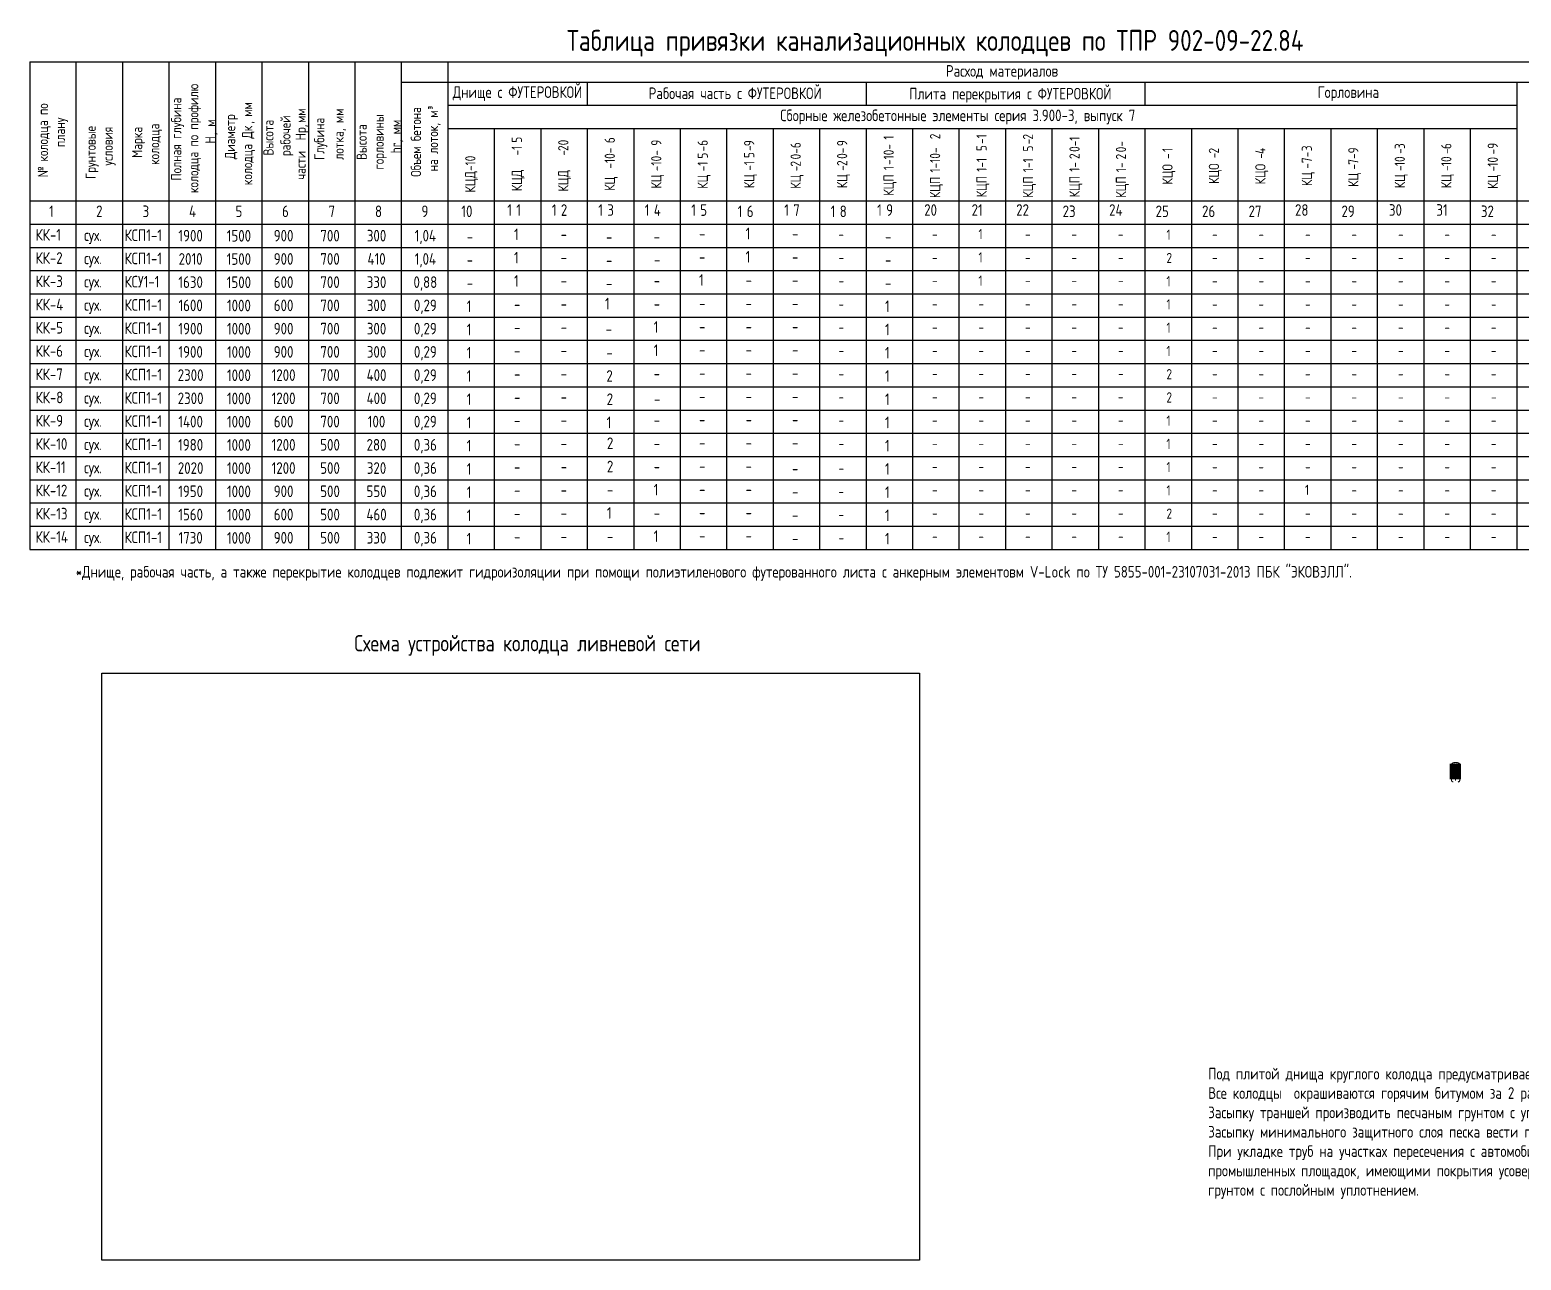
# Model space of a CAD drawing. Header units: millimetres. Extents: x 39361852 to 44659708, y 23030680 to 23754735.
# Drawn here: x 42225934 to 42258023, y 23526931 to 23553402 of the extents above; entities that cross this region are included whole.
import ezdxf
from ezdxf.enums import TextEntityAlignment as Align

# ---------------------------------------------------------------- set-up
doc = ezdxf.new("R2010")
doc.units = ezdxf.units.MM
doc.layers.add('Вода', color=130, linetype='Continuous', lineweight=30)
doc.layers.add('ШРИФТЫ', color=7, linetype='Continuous')
doc.styles.add('GOST 2.304', font='GOST_0.TTF')
doc.styles.get("Standard").update_dxf_attribs({"font": 'arial.ttf'})
picture_1 = doc.add_image_def('image1.png', size_in_pixel=(997, 716))

msp = doc.modelspace()

# ---------------------------------------------------------------- hatches: boundary and pattern name
at = {"layer": 'Вода', "linetype": 'Continuous', "lineweight": 0, "ltscale": 0.5, "true_color": 0xffffff}
h = msp.add_hatch(color=7, dxfattribs=at)
h.dxf.hatch_style = 1
h.paths.add_polyline_path([(42256483.4414, 23537276.5934), (42256730.7394, 23537276.5934), (42256730.7394, 23537615.2316), (42256483.4414, 23537615.2316)])

# ---------------------------------------------------------------- linework, layer by layer
for p, q in [((42225933.9187, 23552713.6423), (42262933.9187, 23552713.6423)), ((42226933.9187, 23542222.4684), (42226933.9187, 23552713.6423)), ((42227933.9187, 23542222.4684), (42227933.9187, 23552713.6423)), ((42228933.9187, 23542222.4684), (42228933.9187, 23552713.6423)), ((42229933.9187, 23542222.4684), (42229933.9187, 23552713.6423)), ((42230933.9187, 23542222.4684), (42230933.9187, 23552713.6423)), ((42231933.9187, 23542222.4684), (42231933.9187, 23552713.6423)), ((42232933.9187, 23542222.4684), (42232933.9187, 23552713.6423)), ((42233933.9187, 23542222.4684), (42233933.9187, 23552713.6423)), ((42234933.9187, 23542222.4684), (42234933.9187, 23552713.6423)), ((42233933.9187, 23552278.5452), (42262933.9187, 23552278.5452)), ((42237933.9187, 23551778.5452), (42237933.9187, 23552278.5452)), ((42243933.9187, 23551778.5452), (42243933.9187, 23552278.5452)), ((42249933.9187, 23551778.5452), (42249933.9187, 23552278.5452)), ((42257933.9187, 23542222.4684), (42257933.9187, 23552278.5452)), ((42226933.9187, 23542222.4684), (42226933.9187, 23551713.6423)), ((42227933.9187, 23542222.4684), (42227933.9187, 23551713.6423)), ((42228933.9187, 23542222.4684), (42228933.9187, 23551713.6423)), ((42229933.9187, 23542222.4684), (42229933.9187, 23551713.6423)), ((42230933.9187, 23542222.4684), (42230933.9187, 23551713.6423)), ((42232933.9187, 23542222.4684), (42232933.9187, 23551713.6423)), ((42233933.9187, 23542222.4684), (42233933.9187, 23551713.6423)), ((42234933.9187, 23551778.5452), (42257933.9187, 23551778.5452)), ((42234933.9187, 23542222.4684), (42234933.9187, 23551713.6423)), ((42234933.9187, 23551278.5452), (42257933.9187, 23551278.5452)), ((42235933.9187, 23542222.4684), (42235933.9187, 23551278.5452)), ((42236933.9187, 23542222.4684), (42236933.9187, 23551278.5452)), ((42237933.9187, 23542222.4684), (42237933.9187, 23551278.5452)), ((42238933.9187, 23542222.4684), (42238933.9187, 23551278.5452)), ((42239933.9187, 23542222.4684), (42239933.9187, 23551278.5452)), ((42240933.9187, 23542222.4684), (42240933.9187, 23551278.5452)), ((42241933.9187, 23542222.4684), (42241933.9187, 23551278.5452)), ((42242933.9187, 23542222.4684), (42242933.9187, 23551278.5452)), ((42243933.9187, 23542222.4684), (42243933.9187, 23551278.5452)), ((42244933.9187, 23542222.4684), (42244933.9187, 23551278.5452)), ((42245933.9187, 23542222.4684), (42245933.9187, 23551278.5452)), ((42246933.9187, 23542222.4684), (42246933.9187, 23551278.5452)), ((42247933.9187, 23542222.4684), (42247933.9187, 23551278.5452)), ((42248933.9187, 23542222.4684), (42248933.9187, 23551278.5452)), ((42249933.9187, 23542222.4684), (42249933.9187, 23551278.5452)), ((42250933.9187, 23542222.4684), (42250933.9187, 23551278.5452)), ((42251933.9187, 23542222.4684), (42251933.9187, 23551278.5452)), ((42252933.9187, 23542222.4684), (42252933.9187, 23551278.5452)), ((42253933.9187, 23542222.4684), (42253933.9187, 23551278.5452)), ((42254933.9187, 23542222.4684), (42254933.9187, 23551278.5452)), ((42255933.9187, 23542222.4684), (42255933.9187, 23551278.5452)), ((42256933.9187, 23542222.4684), (42256933.9187, 23551278.5452)), ((42235933.9187, 23542222.4684), (42235933.9187, 23550278.5452)), ((42236933.9187, 23542222.4684), (42236933.9187, 23550278.5452)), ((42237933.9187, 23542222.4684), (42237933.9187, 23550278.5452)), ((42238933.9187, 23542222.4684), (42238933.9187, 23550278.5452)), ((42239933.9187, 23542222.4684), (42239933.9187, 23550278.5452)), ((42240933.9187, 23542222.4684), (42240933.9187, 23550278.5452)), ((42241933.9187, 23542222.4684), (42241933.9187, 23550278.5452)), ((42242933.9187, 23542222.4684), (42242933.9187, 23550278.5452)), ((42243933.9187, 23542222.4684), (42243933.9187, 23550278.5452)), ((42244933.9187, 23542222.4684), (42244933.9187, 23550278.5452)), ((42245933.9187, 23542222.4684), (42245933.9187, 23550278.5452)), ((42246933.9187, 23542222.4684), (42246933.9187, 23550278.5452)), ((42247933.9187, 23542222.4684), (42247933.9187, 23550278.5452)), ((42248933.9187, 23542222.4684), (42248933.9187, 23550278.5452)), ((42249933.9187, 23542222.4684), (42249933.9187, 23550278.5452)), ((42250933.9187, 23542222.4684), (42250933.9187, 23550278.5452)), ((42251933.9187, 23542222.4684), (42251933.9187, 23550278.5452)), ((42252933.9187, 23542222.4684), (42252933.9187, 23550278.5452)), ((42253933.9187, 23542222.4684), (42253933.9187, 23550278.5452)), ((42254933.9187, 23542222.4684), (42254933.9187, 23550278.5452)), ((42255933.9187, 23542222.4684), (42255933.9187, 23550278.5452)), ((42256933.9187, 23542222.4684), (42256933.9187, 23550278.5452)), ((42225933.9187, 23549722.4684), (42262933.9187, 23549722.4684)), ((42225933.9187, 23549222.4684), (42262933.9187, 23549222.4684)), ((42225933.9187, 23548722.4684), (42262933.9187, 23548722.4684)), ((42225933.9187, 23548222.4684), (42262933.9187, 23548222.4684)), ((42225933.9187, 23547722.4684), (42262933.9187, 23547722.4684)), ((42225933.9187, 23547222.4684), (42262933.9187, 23547222.4684)), ((42225933.9187, 23546722.4684), (42262933.9187, 23546722.4684)), ((42225933.9187, 23546222.4684), (42262933.9187, 23546222.4684)), ((42225933.9187, 23545722.4684), (42262933.9187, 23545722.4684)), ((42225933.9187, 23545222.4684), (42262933.9187, 23545222.4684)), ((42225933.9187, 23544722.4684), (42262933.9187, 23544722.4684)), ((42225933.9187, 23544222.4684), (42262933.9187, 23544222.4684)), ((42225933.9187, 23543722.4684), (42262933.9187, 23543722.4684)), ((42225933.9187, 23543222.4684), (42262933.9187, 23543222.4684)), ((42225933.9187, 23542722.4684), (42262933.9187, 23542722.4684)), ((42225933.9187, 23542222.4684), (42262933.9187, 23542222.4684))]:
    msp.add_line(p, q)
at = {"ltscale": 0.01}
for p, q in [((42225933.9187, 23552713.6423), (42225933.9187, 23544222.4684)), ((42225933.9187, 23551713.6423), (42225933.9187, 23542222.4684))]:
    msp.add_line(p, q, dxfattribs=at)

# ---------------------------------------------------------------- texts
at = {"linetype": 'ByBlock', "style": 'GOST 2.304'}
for s, height, p in [('Таблица привязки канализационных колодцев по ТПР 902-09-22.84', 450, (42237490.1805, 23552949.2036)), ('Расход материалов', 250, (42245643.7196, 23552393.8544)), ('Днище с ФУТЕРОВКОЙ', 250, (42235035.099, 23551936.4518)), ('Рабочая часть с ФУТЕРОВКОЙ', 250, (42239249.5282, 23551911.6749)), ('Плита перекрытия с ФУТЕРОВКОЙ', 250, (42244853.1292, 23551903.3803)), ('Горловина', 250, (42253644.5367, 23551936.4518)), ('Сборные железобетонные элементы серия 3.900-3, выпуск 7  ', 250, (42242081.313, 23551436.4518)), ('*Днище, рабочая часть, а также перекрытие колодцев подлежит гидроизоляции при помощи полиэтиленового футерованного листа с анкерным элементовм V-Lock по ТУ 5855-001-23107031-2013 ПБК "ЭКОВЭЛЛ".', 250, (42226921.9976, 23541617.2027)), ('Схема устройства колодца ливневой сети', 350, (42232916.5308, 23540030.1387))]:
    msp.add_text(s, height=height, dxfattribs=at).set_placement(p)
for s, p in [('колодца по профилю', (42229560.7581, 23549889.455)), ('Полная глубина', (42229194.0914, 23550158.0793)), ('мм', (42230719.4375, 23551532.1538)), ('колодца по', (42226325.1676, 23550567.024)), ('плану', (42226691.8342, 23550877.9724)), ('Диаметр', (42230352.7709, 23550619.4087)), ('рабочей', (42231544.2042, 23550685.0821)), ('мм', (42231870.9265, 23551398.9769)), ('лотка, мм', (42232687.2099, 23550603.8171)), ('горловины', (42233550.7356, 23550396.2985)), ('Объем бетона ', (42234352.7709, 23550240.3753)), ('³', (42234719.4375, 23551684.7419)), ('на лоток, м', (42234719.4375, 23550357.7219)), ('Грунтовые', (42227352.7709, 23550193.1866)), ('условия', (42227719.4375, 23550480.1141)), ('Марка', (42228352.7709, 23550646.1617)), ('колодца', (42228719.4375, 23550495.3046)), ('м', (42229927.4248, 23551317.1397)), ('колодца Дк', (42230719.4375, 23550059.0195)), (', ', (42230719.4375, 23551379.084)), ('Высота', (42231177.5376, 23550699.1349)), ('части  Нр', (42231870.9265, 23550180.3834)), (',', (42231870.9265, 23551304.6912)), ('Глубина', (42232273.0087, 23550603.8171)), ('Высота', (42233184.0689, 23550603.8171)), (' hr, мм', (42233917.4022, 23550632.1029)), ('Н', (42229927.4248, 23550954.4504)), (', ', (42229927.4248, 23551134.854)), ('9', (42239522.5793, 23550907.8943)), ('-6', (42240522.5793, 23550784.6733)), ('9', (42241522.5793, 23550899.4305)), ('-', (42241522.5793, 23550797.084)), ('0-6', (42242522.5793, 23550613.7456)), ('9', (42243522.5793, 23550899.4305)), ('1', (42244522.5793, 23551040.3223)), ('-10-', (42244522.5793, 23550493.7739)), ('2', (42245522.5793, 23551048.7862)), ('-1', (42246522.5793, 23550946.7248)), ('5', (42246522.5793, 23550792.7248)), ('2', (42247522.5793, 23551040.3223)), ('5', (42247522.5793, 23550783.9758)), ('-', (42247522.5793, 23550937.9758)), ('0-1', (42248522.5793, 23550775.7971)), ('0-', (42249522.5793, 23550767.0481)), ('3', (42253521.6789, 23550789.8585)), ('3', (42255521.6789, 23550836.3946)), ('6', (42256521.6789, 23550836.3946)), ('-9', (42257522.5793, 23550721.3373)), ('-10-', (42239522.5793, 23550361.3459)), ('5', (42240522.5793, 23550630.6733)), ('-1', (42240522.5793, 23550357.3991)), ('5', (42241522.5793, 23550643.084)), ('-1', (42241522.5793, 23550369.8098)), ('2', (42242522.5793, 23550459.7456)), ('0-', (42243522.5793, 23550626.1563)), ('2', (42243522.5793, 23550472.1563)), ('1-10-', (42245522.5793, 23550331.31)), ('1-1', (42246522.5793, 23550348.5229)), ('1-1', (42247522.5793, 23550339.7739)), ('2', (42248522.5793, 23550621.7971)), ('1-', (42248522.5793, 23550348.5229)), ('2', (42249522.5793, 23550613.0481)), ('1', (42250522.5793, 23550775.7971)), ('-', (42250522.5793, 23550621.7971)), ('2', (42251521.6789, 23550741.2214)), ('-', (42251521.6789, 23550638.8748)), ('4', (42252521.6789, 23550730.2214)), ('-', (42252521.6789, 23550627.8748)), ('-7-', (42253521.6789, 23550414.2377)), ('7-9', (42254521.6789, 23550499.2214)), ('10', (42255521.6789, 23550470.0481)), ('-', (42255521.6789, 23550734.0481)), ('10', (42256521.6789, 23550470.0481)), ('-', (42256521.6789, 23550734.0481)), ('10', (42257522.5793, 23550457.3373)), ('№', (42226325.1676, 23550229.3403)), ('КЦ', (42239522.5793, 23549987.3459)), ('КЦ', (42240522.5793, 23549983.3991)), ('КЦ', (42241522.5793, 23549995.8098)), ('КЦ', (42242522.5793, 23549983.3991)), ('-', (42242522.5793, 23550357.3991)), ('КЦ', (42243522.5793, 23549995.8098)), ('-', (42243522.5793, 23550369.8098)), ('КЦП', (42244522.5793, 23549833.7739)), ('1', (42244522.5793, 23550383.7739)), ('КЦП', (42245522.5793, 23549781.31)), ('КЦП', (42246522.5793, 23549798.5229)), ('КЦП', (42247522.5793, 23549789.7739)), ('КЦП', (42248522.5793, 23549798.5229)), ('КЦП', (42249522.5793, 23549789.7739)), ('1-', (42249522.5793, 23550339.7739)), ('КЦО', (42250522.5793, 23550071.7971)), ('КЦО', (42251521.6789, 23550088.8748)), ('КЦО', (42252521.6789, 23550077.8748)), ('КЦ', (42253521.6789, 23550040.2377)), ('КЦ', (42254521.6789, 23550022.8748)), ('-', (42254521.6789, 23550396.8748)), ('КЦ', (42255521.6789, 23549993.7016)), ('-', (42255521.6789, 23550367.7016)), ('КЦ', (42256521.6789, 23549993.7016)), ('-', (42256521.6789, 23550367.7016)), ('КЦ', (42257522.5793, 23549980.9908)), ('-', (42257522.5793, 23550354.9908))]:
    msp.add_text(s, height=220, rotation=90, dxfattribs=at).set_placement(p)
at = {"style": 'GOST 2.304'}
for s, p in [('5', (42236522.5793, 23550972.9239)), ('-1', (42236522.5793, 23550699.6497)), ('20', (42237521.6789, 23550795.7934)), ('6', (42238522.5793, 23550962.8943)), ('КЦД-10', (42235520.4753, 23549901.2868)), ('-', (42237521.6789, 23550693.4469)), ('-10-', (42238522.5793, 23550416.3459)), ('КЦД', (42236522.5793, 23549929.6497)), ('КЦД', (42237521.6789, 23549923.4469)), ('КЦ', (42238522.5793, 23549939.6792))]:
    msp.add_text(s, height=220, rotation=90, dxfattribs=at).set_placement(p)
for s, height, p in [('1', 250, (42226349.1933, 23549372.5153)), ('2', 250, (42227360.4809, 23549372.5153)), ('3', 250, (42228360.4809, 23549372.5153)), ('4', 250, (42229360.4809, 23549372.5153)), ('5', 250, (42230360.4809, 23549372.5153)), ('6', 250, (42231360.4809, 23549372.5153)), ('7', 250, (42232360.4809, 23549372.5153)), ('8', 250, (42233360.4809, 23549372.5153)), ('9', 250, (42234360.4809, 23549372.5153)), ('10', 250, (42235219.2995, 23549372.5153)), ('1', 250, (42236207.3339, 23549399.5306)), ('1', 250, (42236401.5699, 23549399.5306)), ('1', 250, (42237165.6672, 23549399.5306)), ('2', 250, (42237359.9032, 23549399.5306)), ('1', 250, (42238165.6672, 23549399.5306)), ('3', 250, (42238359.9032, 23549399.5306)), ('1', 250, (42239165.6672, 23549399.5306)), ('4', 250, (42239359.9032, 23549399.5306)), ('1', 250, (42240165.6672, 23549399.5306)), ('5', 250, (42240359.9032, 23549399.5306)), ('1', 250, (42241165.6672, 23549371.4921)), ('6', 250, (42241359.9032, 23549371.4921)), ('1', 250, (42242165.6672, 23549399.5306)), ('7', 250, (42242359.9032, 23549399.5306)), ('1', 250, (42243165.6672, 23549371.4921)), ('8', 250, (42243359.9032, 23549371.4921)), ('1', 250, (42244165.6672, 23549399.5306)), ('9', 250, (42244359.9032, 23549399.5306)), ('20', 250, (42245177.6329, 23549400.5537)), ('21', 250, (42246198.4662, 23549400.5537)), ('22', 250, (42247156.7995, 23549400.5537)), ('23', 250, (42248156.7995, 23549372.5153)), ('24', 250, (42249156.7995, 23549400.5537)), ('25', 250, (42250156.7995, 23549372.5153)), ('26', 250, (42251156.7995, 23549372.5153)), ('27', 250, (42252156.7995, 23549372.5153)), ('28', 250, (42253156.7995, 23549400.5537)), ('29', 250, (42254156.7995, 23549372.5153)), ('30', 250, (42255177.6329, 23549400.5537)), ('31', 250, (42256198.4662, 23549400.5537)), ('32', 250, (42257156.7995, 23549372.5153)), ('КК-1', 250, (42226056.0239, 23548867.0791)), ('сух.', 250, (42227100.5043, 23548859.4622)), ('КСП1-1', 250, (42227971.2709, 23548858.5618)), ('-', 250, (42235335.3824, 23548829.7774)), ('1', 250, (42236352.9366, 23548875.6151)), ('-', 250, (42237356.3472, 23548881.8557)), ('-', 250, (42238331.3854, 23548823.2011)), ('-', 250, (42239358.3483, 23548827.7023)), ('-', 250, (42240334.1072, 23548894.2316)), ('1', 250, (42241334.1072, 23548894.2316)), ('-', 250, (42242334.1072, 23548894.2316)), ('-', 220, (42243334.1072, 23548894.2316)), ('-', 250, (42244335.3824, 23548829.7774)), ('-', 220, (42245345.9733, 23548896.7208)), ('1', 220, (42246345.9733, 23548896.7208)), ('-', 220, (42247345.9733, 23548896.7208)), ('-', 220, (42248345.9733, 23548896.7208)), ('-', 220, (42249345.9733, 23548896.7208)), ('1', 220, (42250390.7374, 23548883.5736)), ('-', 220, (42251370.9844, 23548893.9161)), ('-', 220, (42252370.9844, 23548893.9161)), ('-', 220, (42253370.9844, 23548893.9161)), ('-', 220, (42254370.9844, 23548893.9161)), ('-', 220, (42255370.9844, 23548893.9161)), ('-', 220, (42256370.9844, 23548893.9161)), ('-', 220, (42257370.9844, 23548893.9161)), ('КК-2', 250, (42226056.0239, 23548367.0791)), ('1', 250, (42236352.9366, 23548375.6151)), ('1', 250, (42241334.1072, 23548394.2316)), ('1', 220, (42246345.9733, 23548396.7208)), ('сух.', 250, (42227100.5043, 23548359.4622)), ('КСП1-1', 250, (42227971.2709, 23548358.5618)), ('-', 250, (42235335.3824, 23548329.7774)), ('-', 250, (42237356.3472, 23548381.8557)), ('-', 250, (42238331.3854, 23548323.2011)), ('-', 250, (42239363.8274, 23548334.2196)), ('-', 250, (42240334.1072, 23548394.2316)), ('-', 250, (42242334.1072, 23548394.2316)), ('-', 220, (42243334.1072, 23548394.2316)), ('-', 250, (42244335.3824, 23548329.7774)), ('-', 220, (42245345.9733, 23548396.7208)), ('-', 220, (42247345.9733, 23548396.7208)), ('-', 220, (42248345.9733, 23548396.7208)), ('-', 220, (42249345.9733, 23548396.7208)), ('2', 220, (42250390.7374, 23548383.5736)), ('-', 220, (42251370.9844, 23548393.9161)), ('-', 220, (42252370.9844, 23548393.9161)), ('-', 220, (42253370.9844, 23548393.9161)), ('-', 220, (42254370.9844, 23548393.9161)), ('-', 220, (42255370.9844, 23548393.9161)), ('-', 220, (42256370.9844, 23548393.9161)), ('-', 220, (42257370.9844, 23548393.9161)), ('КК-3', 250, (42226056.0239, 23547867.0791)), ('сух.', 250, (42227100.5043, 23547859.4622)), ('КСУ1-1', 250, (42227971.2709, 23547858.5618)), ('1', 250, (42236352.9366, 23547875.6151)), ('-', 250, (42237356.3472, 23547881.8557)), ('-', 250, (42239358.3483, 23547883.5736)), ('1', 250, (42240334.1072, 23547894.2316)), ('-', 250, (42241334.1072, 23547894.2316)), ('-', 250, (42242334.1072, 23547894.2316)), ('-', 220, (42243334.1072, 23547894.2316)), ('-', 220, (42245345.9733, 23547896.7208)), ('1', 220, (42246345.9733, 23547896.7208)), ('-', 220, (42247345.9733, 23547896.7208)), ('-', 220, (42248345.9733, 23547896.7208)), ('-', 220, (42249345.9733, 23547896.7208)), ('1', 220, (42250390.7374, 23547883.5736)), ('-', 220, (42251370.9844, 23547893.9161)), ('-', 220, (42252370.9844, 23547893.9161)), ('-', 220, (42253370.9844, 23547893.9161)), ('-', 220, (42254370.9844, 23547893.9161)), ('-', 220, (42255370.9844, 23547893.9161)), ('-', 220, (42256370.9844, 23547893.9161)), ('-', 220, (42257370.9844, 23547893.9161)), ('-', 250, (42235335.3824, 23547829.7774)), ('-', 250, (42238331.3854, 23547823.2011)), ('-', 250, (42244335.3824, 23547829.7774)), ('КК-4', 250, (42226056.0239, 23547367.0791)), ('сух.', 250, (42227100.5043, 23547359.4622)), ('КСП1-1', 250, (42227971.2709, 23547358.5618)), ('1', 250, (42235335.3824, 23547329.7774)), ('-', 250, (42236352.9366, 23547375.6151)), ('-', 250, (42237356.3472, 23547381.8557)), ('1', 250, (42238309.749, 23547386.3382)), ('-', 250, (42239358.3483, 23547383.5736)), ('-', 250, (42240334.1072, 23547394.2316)), ('-', 250, (42241334.1072, 23547394.2316)), ('-', 250, (42242334.1072, 23547394.2316)), ('-', 220, (42243334.1072, 23547394.2316)), ('1', 250, (42244335.3824, 23547329.7774)), ('-', 220, (42245345.9733, 23547396.7208)), ('-', 220, (42246345.9733, 23547396.7208)), ('-', 220, (42247345.9733, 23547396.7208)), ('-', 220, (42248345.9733, 23547396.7208)), ('-', 220, (42249345.9733, 23547396.7208)), ('1', 220, (42250390.7374, 23547383.5736)), ('-', 220, (42251370.9844, 23547393.9161)), ('-', 220, (42252370.9844, 23547393.9161)), ('-', 220, (42253370.9844, 23547393.9161)), ('-', 220, (42254370.9844, 23547393.9161)), ('-', 220, (42255370.9844, 23547393.9161)), ('-', 220, (42256370.9844, 23547393.9161)), ('-', 220, (42257370.9844, 23547393.9161)), ('КК-5', 250, (42226056.0239, 23546867.0791)), ('сух.', 250, (42227100.5043, 23546859.4622)), ('КСП1-1', 250, (42227971.2709, 23546858.5618)), ('1', 250, (42235335.3824, 23546829.7774)), ('1', 250, (42239358.3483, 23546883.5736)), ('1', 250, (42244335.3824, 23546829.7774)), ('1', 220, (42250390.7374, 23546883.5736)), ('-', 250, (42236352.9366, 23546875.6151)), ('-', 250, (42237356.3472, 23546881.8557)), ('-', 250, (42238324.8045, 23546842.9301)), ('-', 250, (42240334.1072, 23546894.2316)), ('-', 250, (42241334.1072, 23546894.2316)), ('-', 250, (42242334.1072, 23546894.2316)), ('-', 220, (42243334.1072, 23546894.2316)), ('-', 220, (42245345.9733, 23546896.7208)), ('-', 220, (42246345.9733, 23546896.7208)), ('-', 220, (42247345.9733, 23546896.7208)), ('-', 220, (42248345.9733, 23546896.7208)), ('-', 220, (42249345.9733, 23546896.7208)), ('-', 220, (42251370.9844, 23546893.9161)), ('-', 220, (42252370.9844, 23546893.9161)), ('-', 220, (42253370.9844, 23546893.9161)), ('-', 220, (42254370.9844, 23546893.9161)), ('-', 220, (42255370.9844, 23546893.9161)), ('-', 220, (42256370.9844, 23546893.9161)), ('-', 220, (42257370.9844, 23546893.9161)), ('КК-6', 250, (42226056.0239, 23546367.0791)), ('сух.', 250, (42227100.5043, 23546359.4622)), ('КСП1-1', 250, (42227971.2709, 23546358.5618)), ('1', 250, (42235335.3824, 23546329.7774)), ('-', 250, (42236352.9366, 23546375.6151)), ('-', 250, (42237356.3472, 23546381.8557)), ('-', 250, (42238340.1903, 23546329.7774)), ('1', 250, (42239358.3483, 23546383.5736)), ('-', 250, (42240334.1072, 23546394.2316)), ('-', 250, (42241334.1072, 23546394.2316)), ('-', 250, (42242334.1072, 23546394.2316)), ('-', 220, (42243334.1072, 23546394.2316)), ('1', 250, (42244335.3824, 23546329.7774)), ('-', 220, (42245345.9733, 23546396.7208)), ('-', 220, (42246345.9733, 23546396.7208)), ('-', 220, (42247345.9733, 23546396.7208)), ('-', 220, (42248345.9733, 23546396.7208)), ('-', 220, (42249345.9733, 23546396.7208)), ('1', 220, (42250390.7374, 23546383.5736)), ('-', 220, (42251370.9844, 23546393.9161)), ('-', 220, (42252370.9844, 23546393.9161)), ('-', 220, (42253370.9844, 23546393.9161)), ('-', 220, (42254370.9844, 23546393.9161)), ('-', 220, (42255370.9844, 23546393.9161)), ('-', 220, (42256370.9844, 23546393.9161)), ('-', 220, (42257370.9844, 23546393.9161)), ('КК-7', 250, (42226056.0239, 23545867.0791)), ('КСП1-1', 250, (42227971.2709, 23545858.5618)), ('1', 250, (42235335.3824, 23545829.7774)), ('2', 250, (42238340.1903, 23545829.7774)), ('1', 250, (42244335.3824, 23545829.7774)), ('2', 220, (42250390.7374, 23545883.5736)), ('сух.', 250, (42227100.5043, 23545859.4622)), ('-', 250, (42236352.9366, 23545875.6151)), ('-', 250, (42237356.3472, 23545881.8557)), ('-', 250, (42239358.3483, 23545883.5736)), ('-', 250, (42240334.1072, 23545894.2316)), ('-', 250, (42241334.1072, 23545894.2316)), ('-', 250, (42242334.1072, 23545894.2316)), ('-', 220, (42243334.1072, 23545894.2316)), ('-', 220, (42245345.9733, 23545896.7208)), ('-', 220, (42246345.9733, 23545896.7208)), ('-', 220, (42247345.9733, 23545896.7208)), ('-', 220, (42248345.9733, 23545896.7208)), ('-', 220, (42249345.9733, 23545896.7208)), ('-', 220, (42251370.9844, 23545893.9161)), ('-', 220, (42252370.9844, 23545893.9161)), ('-', 220, (42253370.9844, 23545893.9161)), ('-', 220, (42254370.9844, 23545893.9161)), ('-', 220, (42255370.9844, 23545893.9161)), ('-', 220, (42256370.9844, 23545893.9161)), ('-', 220, (42257370.9844, 23545893.9161)), ('КК-8', 250, (42226056.0239, 23545367.0791)), ('сух.', 250, (42227100.5043, 23545359.4622)), ('КСП1-1', 250, (42227971.2709, 23545358.5618)), ('1', 250, (42235335.3824, 23545329.7774)), ('-', 250, (42236352.9366, 23545375.6151)), ('-', 250, (42237356.3472, 23545381.8557)), ('2', 250, (42238346.2824, 23545329.7774)), ('-', 250, (42239363.8274, 23545334.2196)), ('-', 250, (42240334.1072, 23545394.2316)), ('-', 250, (42241334.1072, 23545394.2316)), ('-', 250, (42242334.1072, 23545394.2316)), ('-', 220, (42243334.1072, 23545394.2316)), ('1', 250, (42244335.3824, 23545329.7774)), ('-', 220, (42245345.9733, 23545396.7208)), ('-', 220, (42246345.9733, 23545396.7208)), ('-', 220, (42247345.9733, 23545396.7208)), ('-', 220, (42248345.9733, 23545396.7208)), ('-', 220, (42249345.9733, 23545396.7208)), ('2', 220, (42250390.7374, 23545383.5736)), ('-', 220, (42251370.9844, 23545393.9161)), ('-', 220, (42252370.9844, 23545393.9161)), ('-', 220, (42253370.9844, 23545393.9161)), ('-', 220, (42254370.9844, 23545393.9161)), ('-', 220, (42255370.9844, 23545393.9161)), ('-', 220, (42256370.9844, 23545393.9161)), ('-', 220, (42257370.9844, 23545393.9161)), ('КК-9', 250, (42226056.0239, 23544867.0791)), ('КСП1-1', 250, (42227971.2709, 23544858.5618)), ('1', 220, (42250390.7374, 23544883.5736)), ('сух.', 250, (42227100.5043, 23544859.4622)), ('1', 250, (42235335.3824, 23544829.7774)), ('-', 250, (42236352.9366, 23544875.6151)), ('-', 250, (42237356.3472, 23544881.8557)), ('1', 250, (42238346.2824, 23544829.7774)), ('-', 250, (42239358.3483, 23544883.5736)), ('-', 250, (42240334.1072, 23544894.2316)), ('-', 250, (42241334.1072, 23544894.2316)), ('-', 250, (42242334.1072, 23544894.2316)), ('-', 220, (42243334.1072, 23544894.2316)), ('1', 250, (42244335.3824, 23544829.7774)), ('-', 220, (42245345.9733, 23544896.7208)), ('-', 220, (42246345.9733, 23544896.7208)), ('-', 220, (42247345.9733, 23544896.7208)), ('-', 220, (42248345.9733, 23544896.7208)), ('-', 220, (42249345.9733, 23544896.7208)), ('-', 220, (42251370.9844, 23544893.9161)), ('-', 220, (42252370.9844, 23544893.9161)), ('-', 220, (42253370.9844, 23544893.9161)), ('-', 220, (42254370.9844, 23544893.9161)), ('-', 220, (42255370.9844, 23544893.9161)), ('-', 220, (42256370.9844, 23544893.9161)), ('-', 220, (42257370.9844, 23544893.9161)), ('КК-10', 250, (42226056.0239, 23544367.0791)), ('сух.', 250, (42227100.5043, 23544359.4622)), ('КСП1-1', 250, (42227971.2709, 23544358.5618)), ('1', 250, (42235335.3824, 23544329.7774)), ('-', 250, (42236352.9366, 23544375.6151)), ('-', 250, (42237356.3472, 23544381.8557)), ('2', 250, (42238350.902, 23544382.2263)), ('-', 250, (42239358.3483, 23544383.5736)), ('-', 250, (42240334.1072, 23544394.2316)), ('-', 250, (42241334.1072, 23544394.2316)), ('-', 250, (42242334.1072, 23544394.2316)), ('-', 220, (42243334.1072, 23544394.2316)), ('1', 250, (42244335.3824, 23544329.7774)), ('-', 220, (42245345.9733, 23544396.7208)), ('-', 220, (42246345.9733, 23544396.7208)), ('-', 220, (42247345.9733, 23544396.7208)), ('-', 220, (42248345.9733, 23544396.7208)), ('-', 220, (42249345.9733, 23544396.7208)), ('1', 220, (42250390.7374, 23544383.5736)), ('-', 220, (42251370.9844, 23544393.9161)), ('-', 220, (42252370.9844, 23544393.9161)), ('-', 220, (42253370.9844, 23544393.9161)), ('-', 220, (42254370.9844, 23544393.9161)), ('-', 220, (42255370.9844, 23544393.9161)), ('-', 220, (42256370.9844, 23544393.9161)), ('-', 220, (42257370.9844, 23544393.9161)), ('2', 250, (42238350.902, 23543882.2263)), ('КК-11', 250, (42226056.0239, 23543867.0791)), ('сух.', 250, (42227100.5043, 23543859.4622)), ('КСП1-1', 250, (42227971.2709, 23543858.5618)), ('1', 250, (42235335.3824, 23543829.7774)), ('-', 250, (42236352.9366, 23543875.6151)), ('-', 250, (42237356.3472, 23543881.8557)), ('-', 250, (42239358.3483, 23543883.5736)), ('-', 250, (42240334.1072, 23543894.2316)), ('-', 250, (42241334.1072, 23543894.2316)), ('-', 250, (42242334.1072, 23543839.4084)), ('-', 220, (42243334.1072, 23543863.3884)), ('1', 250, (42244335.3824, 23543829.7774)), ('-', 220, (42245345.9733, 23543896.7208)), ('-', 220, (42246345.9733, 23543896.7208)), ('-', 220, (42247345.9733, 23543896.7208)), ('-', 220, (42248345.9733, 23543896.7208)), ('-', 220, (42249345.9733, 23543896.7208)), ('1', 220, (42250390.7374, 23543883.5736)), ('-', 220, (42251370.9844, 23543893.9161)), ('-', 220, (42252370.9844, 23543893.9161)), ('-', 220, (42253370.9844, 23543893.9161)), ('-', 220, (42254370.9844, 23543893.9161)), ('-', 220, (42255370.9844, 23543893.9161)), ('-', 220, (42256370.9844, 23543893.9161)), ('-', 220, (42257370.9844, 23543893.9161)), ('КК-12', 250, (42226056.0239, 23543367.0791)), ('сух.', 250, (42227100.5043, 23543359.4622)), ('КСП1-1', 250, (42227971.2709, 23543358.5618)), ('1', 250, (42235335.3824, 23543329.7774)), ('-', 250, (42236352.9366, 23543375.6151)), ('-', 250, (42237356.3472, 23543381.8557)), ('-', 250, (42238350.902, 23543382.2263)), ('1', 250, (42239358.3483, 23543383.5736)), ('-', 250, (42240334.1072, 23543394.2316)), ('-', 250, (42241334.1072, 23543394.2316)), ('1', 250, (42244335.3824, 23543329.7774)), ('-', 220, (42245345.9733, 23543396.7208)), ('-', 220, (42246345.9733, 23543396.7208)), ('-', 220, (42247345.9733, 23543396.7208)), ('-', 220, (42248345.9733, 23543396.7208)), ('-', 220, (42249345.9733, 23543396.7208)), ('1', 220, (42250390.7374, 23543383.5736)), ('-', 220, (42251370.9844, 23543393.9161)), ('-', 220, (42252370.9844, 23543393.9161)), ('1', 220, (42253370.9844, 23543393.9161)), ('-', 220, (42254370.9844, 23543393.9161)), ('-', 220, (42255370.9844, 23543393.9161)), ('-', 220, (42256370.9844, 23543393.9161)), ('-', 220, (42257370.9844, 23543393.9161)), ('-', 250, (42242334.1072, 23543339.4084)), ('-', 220, (42243334.1072, 23543363.3884)), ('КК-13', 250, (42226056.0239, 23542867.0791)), ('сух.', 250, (42227100.5043, 23542859.4622)), ('КСП1-1', 250, (42227971.2709, 23542858.5618)), ('1', 250, (42235335.3824, 23542829.7774)), ('-', 250, (42236352.9366, 23542875.6151)), ('-', 250, (42237356.3472, 23542881.8557)), ('1', 250, (42238350.902, 23542882.2263)), ('-', 250, (42239358.3483, 23542883.5736)), ('-', 250, (42240334.1072, 23542894.2316)), ('-', 250, (42241334.1072, 23542894.2316)), ('-', 250, (42242334.1072, 23542839.4084)), ('-', 220, (42243334.1072, 23542863.3884)), ('1', 250, (42244335.3824, 23542829.7774)), ('-', 220, (42245345.9733, 23542896.7208)), ('-', 220, (42246345.9733, 23542896.7208)), ('-', 220, (42247345.9733, 23542896.7208)), ('-', 220, (42248345.9733, 23542896.7208)), ('-', 220, (42249345.9733, 23542896.7208)), ('2', 220, (42250390.7374, 23542883.5736)), ('-', 220, (42251370.9844, 23542893.9161)), ('-', 220, (42252370.9844, 23542893.9161)), ('-', 220, (42253370.9844, 23542893.9161)), ('-', 220, (42254370.9844, 23542893.9161)), ('-', 220, (42255370.9844, 23542893.9161)), ('-', 220, (42256370.9844, 23542893.9161)), ('-', 220, (42257370.9844, 23542893.9161)), ('КК-14', 250, (42226056.0239, 23542367.0791)), ('сух.', 250, (42227100.5043, 23542359.4622)), ('КСП1-1', 250, (42227971.2709, 23542358.5618)), ('1', 250, (42235335.3824, 23542329.7774)), ('1', 250, (42239358.3483, 23542383.5736)), ('1', 250, (42244335.3824, 23542329.7774)), ('1', 220, (42250390.7374, 23542383.5736)), ('-', 250, (42236352.9366, 23542375.6151)), ('-', 250, (42237356.3472, 23542381.8557)), ('-', 250, (42238350.902, 23542382.2263)), ('-', 250, (42240334.1072, 23542394.2316)), ('-', 250, (42241334.1072, 23542394.2316)), ('-', 250, (42242334.1072, 23542339.4084)), ('-', 220, (42243334.1072, 23542363.3884)), ('-', 220, (42245345.9733, 23542396.7208)), ('-', 220, (42246345.9733, 23542396.7208)), ('-', 220, (42247345.9733, 23542396.7208)), ('-', 220, (42248345.9733, 23542396.7208)), ('-', 220, (42249345.9733, 23542396.7208)), ('-', 220, (42251370.9844, 23542393.9161)), ('-', 220, (42252370.9844, 23542393.9161)), ('-', 220, (42253370.9844, 23542393.9161)), ('-', 220, (42254370.9844, 23542393.9161)), ('-', 220, (42255370.9844, 23542393.9161)), ('-', 220, (42256370.9844, 23542393.9161)), ('-', 220, (42257370.9844, 23542393.9161))]:
    msp.add_text(s, height=height, dxfattribs=at).set_placement(p)
for s, p in [('1900', (42229393.9677, 23549098.4866)), ('1500', (42230432.8952, 23549095.61)), ('900', (42231393.9677, 23549098.4866)), ('700', (42232393.9677, 23549098.4866)), ('300', (42233393.9677, 23549098.4866)), ('1,04', (42234444.6496, 23549098.4866)), ('2010', (42229393.9677, 23548598.4866)), ('1500', (42230432.8952, 23548595.61)), ('900', (42231393.9677, 23548598.4866)), ('700', (42232393.9677, 23548598.4866)), ('410', (42233393.9677, 23548598.4866)), ('1,04', (42234444.6496, 23548598.4866)), ('1630', (42229393.9677, 23548098.4866)), ('1500', (42230432.8952, 23548095.61)), ('600', (42231393.9677, 23548098.4866)), ('700', (42232393.9677, 23548098.4866)), ('330', (42233393.9677, 23548098.4866)), ('0,88', (42234444.6496, 23548098.4866)), ('1600', (42229393.9677, 23547598.4866)), ('1000', (42230432.8952, 23547595.61)), ('600', (42231393.9677, 23547598.4866)), ('700', (42232393.9677, 23547598.4866)), ('300', (42233393.9677, 23547598.4866)), ('0,29', (42234444.6496, 23547598.4866)), ('1900', (42229393.9677, 23547098.4866)), ('1000', (42230432.8952, 23547095.61)), ('900', (42231393.9677, 23547098.4866)), ('700', (42232393.9677, 23547098.4866)), ('300', (42233393.9677, 23547098.4866)), ('0,29', (42234444.6496, 23547098.4866)), ('1900', (42229393.9677, 23546598.4866)), ('1000', (42230432.8952, 23546595.61)), ('900', (42231393.9677, 23546598.4866)), ('700', (42232393.9677, 23546598.4866)), ('300', (42233393.9677, 23546598.4866)), ('0,29', (42234444.6496, 23546598.4866)), ('2300', (42229393.9677, 23546098.4866)), ('1000', (42230432.8952, 23546095.61)), ('1200', (42231393.9677, 23546098.4866)), ('700', (42232393.9677, 23546098.4866)), ('400', (42233393.9677, 23546098.4866)), ('0,29', (42234444.6496, 23546098.4866)), ('2300', (42229393.9677, 23545598.4866)), ('1000', (42230432.8952, 23545595.61)), ('1200', (42231393.9677, 23545598.4866)), ('700', (42232393.9677, 23545598.4866)), ('400', (42233393.9677, 23545598.4866)), ('0,29', (42234444.6496, 23545598.4866)), ('1400', (42229393.9677, 23545098.4866)), ('1000', (42230432.8952, 23545095.61)), ('600', (42231393.9677, 23545098.4866)), ('700', (42232393.9677, 23545098.4866)), ('100', (42233393.9677, 23545098.4866)), ('0,29', (42234444.6496, 23545098.4866)), ('1980', (42229393.9677, 23544598.4866)), ('1000', (42230432.8952, 23544595.61)), ('1200', (42231393.9677, 23544598.4866)), ('500', (42232393.9677, 23544598.4866)), ('280', (42233393.9677, 23544598.4866)), ('0,36', (42234444.6496, 23544598.4866)), ('2020', (42229393.9677, 23544098.4866)), ('1000', (42230432.8952, 23544095.61)), ('1200', (42231393.9677, 23544098.4866)), ('500', (42232393.9677, 23544098.4866)), ('320', (42233393.9677, 23544098.4866)), ('0,36', (42234444.6496, 23544098.4866)), ('1950', (42229393.9677, 23543598.4866)), ('1000', (42230432.8952, 23543595.61)), ('900', (42231393.9677, 23543598.4866)), ('500', (42232393.9677, 23543598.4866)), ('550', (42233393.9677, 23543598.4866)), ('0,36', (42234444.6496, 23543598.4866)), ('1560', (42229393.9677, 23543098.4866)), ('1000', (42230432.8952, 23543095.61)), ('600', (42231393.9677, 23543098.4866)), ('500', (42232393.9677, 23543098.4866)), ('460', (42233393.9677, 23543098.4866)), ('0,36', (42234444.6496, 23543098.4866)), ('1730', (42229393.9677, 23542598.4866)), ('1000', (42230432.8952, 23542595.61)), ('900', (42231393.9677, 23542598.4866)), ('500', (42232393.9677, 23542598.4866)), ('330', (42233393.9677, 23542598.4866)), ('0,36', (42234444.6496, 23542598.4866))]:
    msp.add_text(s, height=250, dxfattribs=at).set_placement(p, align=Align.TOP_CENTER)
at = {"layer": 'ШРИФТЫ', "lineweight": 30, "ltscale": 100, "insert": (42256513.3959, 23537194.6458), "char_height": 200, "attachment_point": 1, "rotation": 90}
msp.add_mtext_dynamic_manual_height_columns('300', width=5.713373, gutter_width=1250, heights=[0], dxfattribs=at)
at = {"layer": 'ШРИФТЫ', "lineweight": 30, "ltscale": 100, "insert": (42251289.0345, 23531068.7066), "char_height": 250, "attachment_point": 1, "style": 'GOST 2.304'}
msp.add_mtext_dynamic_manual_height_columns('Под плитой днища круглого колодца предусматривается подготовка из щебня толщиной  100 мм.\\PВсе колодцы  окрашиваются горячим битумом за 2 раза.\\PЗасыпку траншей производить песчаным грунтом с уплотнением.\\PЗасыпку минимального защитного слоя песка вести параллельно с засыпкой грунта с применением съемной деревянной опалубки.\\PПри укладке труб на участках пересечения с автомобильными дорогами, улицами, проездами и площадями населенных пунктов, и промышленных площадок, имеющими покрытия усовершенствованного типа, засыпка траншей на всю глубину производится песчаным грунтом с послойным уплотнением.', width=17300.797238, gutter_width=1250, heights=[5866.5555], dxfattribs=at)

# ---------------------------------------------------------------- pictures from other files: only their frames are drawn
image = msp.add_image(picture_1, insert=(42227485.3128, 23526931.2694), size_in_units=(17588.4273, 12631.2076))
image.dxf.flags = 7

doc.saveas('drawing.dxf')
